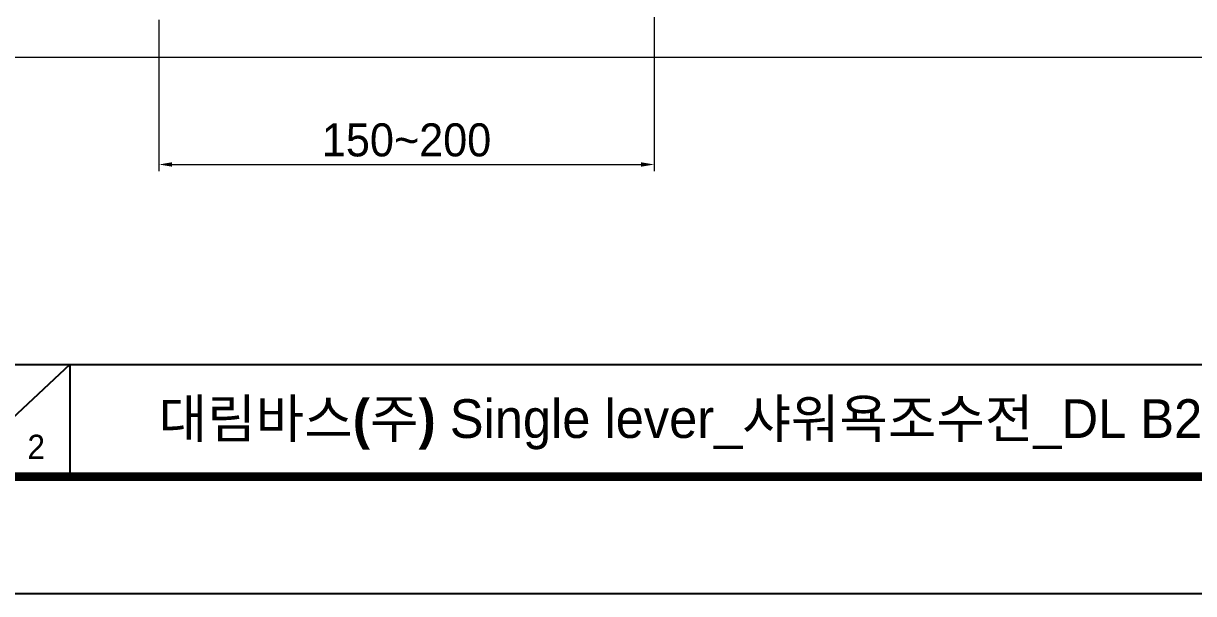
# Model space of a CAD drawing. Extents: x 881 to 2009, y 679 to 1506.
# Drawn here: x 1060.5 to 1414.9, y 678.8 to 851.2 of the extents above; entities that cross this region are included whole.
import ezdxf

# ---------------------------------------------------------------- set-up
doc = ezdxf.new("R2010")
doc.units = 0
doc.header["$LTSCALE"] = 10
doc.header["$MEASUREMENT"] = 0
doc.header["$PDMODE"] = 3
doc.header["$PDSIZE"] = -10
doc.layers.get('0').update_dxf_attribs({"linetype": 'CONTINUOUS'})
doc.layers.get('DEFPOINTS').update_dxf_attribs({"linetype": 'CONTINUOUS'})
doc.layers.add('치수선', color=7, linetype='CONTINUOUS', lineweight=20)
doc.styles.add('Daelim Dimension', font='H2GTRE.TTF')
doc.dimstyles.new('DEFAULT', dxfattribs={"dimscale": 2, "dimtxt": 2, "dimasz": 2, "dimexe": 0, "dimexo": 2, "dimgap": 1, "dimtad": 1, "dimdec": 1, "dimzin": 9, "dimdsep": 46, "dimtxsty": 'Daelim Dimension', "dimcen": 0.5, "dimclrd": 252, "dimclre": 252, "dimclrt": 3, "dimadec": 1, "dimazin": 0, "dimtfac": 1, "dimtdec": 1, "dimtix": 1, "dimtmove": 0, "dimatfit": 3, "dimfxl": 1, "dimtolj": 1, "dimtzin": 1, "dimlwd": 9, "dimlwe": 9, "dimarcsym": 0})

# ---------------------------------------------------------------- blocks, each defined once
blk = doc.blocks.new('*D40')
at = {"color": 5, "lineweight": 9, "ltscale": 0.5, "transparency": 16777216}
for p, q in [((1101.51, 852.38), (1101.51, 806.57)), ((1251.51, 853.17), (1251.51, 806.57)), ((1105.51, 808.57), (1247.51, 808.57))]:
    blk.add_line(p, q, dxfattribs=at)
at = {"color": 5, "ltscale": 0.5, "transparency": 16777216}
for points in [[(1105.51, 809.24), (1105.51, 807.9), (1101.51, 808.57)], [(1247.51, 809.24), (1247.51, 807.9), (1251.51, 808.57)]]:
    blk.add_solid(points, dxfattribs=at)
at = {"layer": 'DEFPOINTS', "color": 0, "ltscale": 0.5, "transparency": 16777216}
for p in [(1101.51, 856.38), (1251.51, 857.17), (1251.51, 808.57)]:
    blk.add_point(p, dxfattribs=at)
at = {"color": 7, "ltscale": 0.5, "transparency": 16777216, "insert": (1176.51, 821.02), "char_height": 10, "attachment_point": 2, "style": 'Daelim Dimension'}
blk.add_mtext('\\A1;150~200', dxfattribs=at)

msp = doc.modelspace()

# ---------------------------------------------------------------- linework, layer by layer
at = {"color": 5}
msp.add_line((898.87, 748.03), (1807.46, 748.03), dxfattribs=at)
at = {"color": 5, "ltscale": 40}
for q in [(1038.14, 714.03), (1038.14, 714.03), (1074.53, 714.03), (1074.53, 714.03)]:
    msp.add_line((1074.53, 748.03), q, dxfattribs=at)
at = {"ltscale": 0.5}
msp.add_lwpolyline([(880.72, 678.76), (2009.12, 678.76), (2009.12, 1505.56), (880.72, 1505.56)], close=True, dxfattribs=at)
at = {"color": 5, "linetype": 'ByBlock', "lineweight": 200, "const_width": 2.6}
msp.add_lwpolyline([(898.87, 714.16), (1990.87, 714.16), (1990.87, 1486.36), (898.87, 1486.36)], close=True, dxfattribs=at)
at = {"layer": '치수선'}
msp.add_line((1697.59, 840.96), (983.53, 840.96), dxfattribs=at)

# ---------------------------------------------------------------- texts
at = {"color": 2, "insert": (1101.44, 737.55), "char_height": 11.7115, "width": 518.4179, "attachment_point": 1, "style": 'Daelim Dimension'}
msp.add_mtext('{\\fPretendard Variable SemiBold|b0|i0|c129|p2;대림바스(주)} Single lever_샤워욕조수전_DL B2113SN', dxfattribs=at)
at = {"insert": (1061.71, 726.81), "char_height": 7.29, "width": 10.17, "attachment_point": 1, "style": 'Daelim Dimension'}
msp.add_mtext('2', dxfattribs=at)

# ---------------------------------------------------------------- dimensions: what is measured, and where the dimension line sits
at = {"ltscale": 0.5}
dim = msp.add_linear_dim(base=(1251.51, 808.57), p1=(1101.51, 856.38), p2=(1251.51, 857.17), text='<>~200', dimstyle='DEFAULT', override={"dimtxt": 5, "dimexe": 1, "dimdec": 0, "dimclrd": 5, "dimclre": 5, "dimclrt": 7}, dxfattribs=at)
dim.commit()
dim.dimension.update_dxf_attribs({"geometry": '*D40', "text_midpoint": (1176.51, 808.57), "dimtype": 160})

doc.saveas('drawing.dxf')
